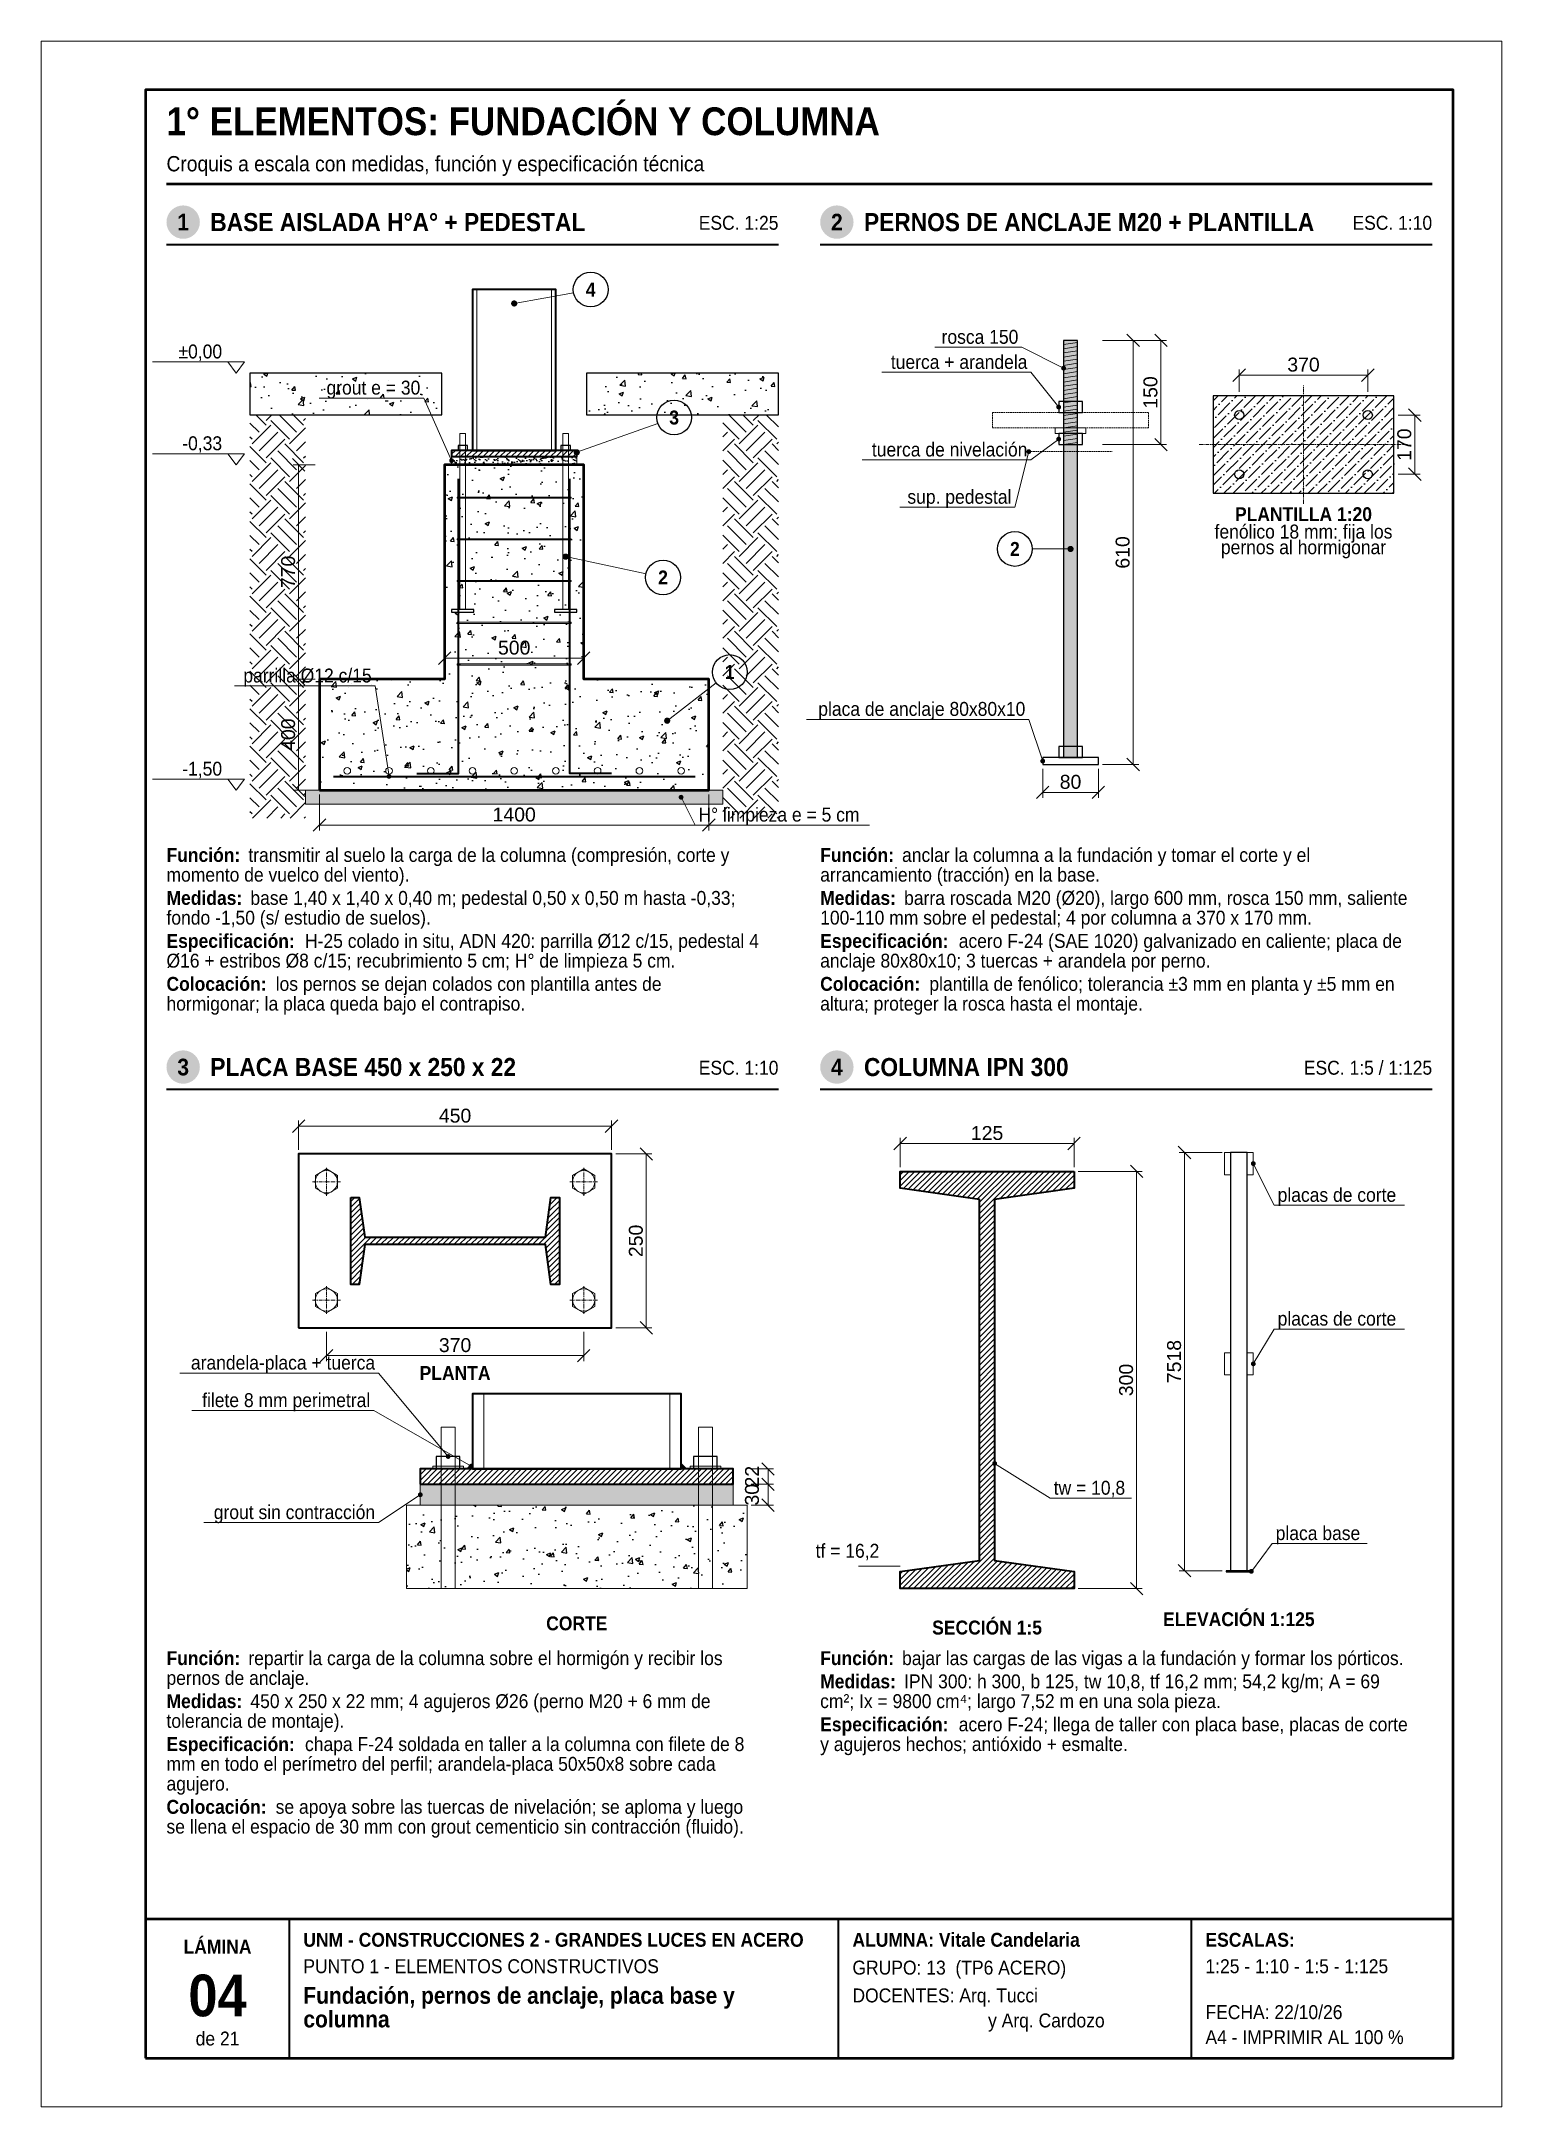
# Model space of a CAD drawing. Header units: millimetres. Extents: x 0 to 210, y 0 to 297.
import ezdxf
from ezdxf.enums import TextEntityAlignment as Align

# ---------------------------------------------------------------- set-up
doc = ezdxf.new("R2010")
doc.units = ezdxf.units.MM
doc.header["$LTSCALE"] = 0.35
doc.linetypes.add('CENTER2', pattern=[2.541, 1.587, -0.318, 0.318, -0.318])
doc.linetypes.add('DASHED2', pattern=[0.762, 0.635, -0.127])
for name, color, linetype in [('0-MARCO', 7, 'Continuous'), ('1-EJES', 1, 'CENTER2'), ('1-OCULTO', 8, 'DASHED2'), ('1-SECCION', 7, 'Continuous'), ('1-VISTA', 7, 'Continuous'), ('2-RAYADO', 8, 'Continuous'), ('3-COTAS', 7, 'Continuous'), ('3-REFS', 7, 'Continuous'), ('3-TEXTOS', 7, 'Continuous'), ('3-TITULOS', 7, 'Continuous')]:
    doc.layers.add(name, color=color, linetype=linetype)
doc.styles.add('ARIAL', font='arial.ttf')
doc.styles.add('ARIAL-NEGRITA', font='arialbd.ttf')
doc.dimstyles.new('A4', dxfattribs={"dimtxt": 2, "dimasz": 1.1, "dimexe": 0.8, "dimexo": 0.6, "dimgap": 0.5, "dimtad": 1, "dimdec": 0, "dimtxsty": 'ARIAL', "dimtsz": 0.9, "dimcen": 2.5, "dimclrd": 7, "dimclre": 7, "dimclrt": 7, "dimazin": 3, "dimtfac": 1, "dimtmove": 0, "dimatfit": 3, "dimlwd": 13, "dimlwe": 13, "dimarcsym": 0})

msp = doc.modelspace()

# ---------------------------------------------------------------- hatches: boundary and pattern name
at = {"layer": '2-RAYADO', "true_color": 0xd7d7d7}
h = msp.add_hatch(color=254, dxfattribs=at)
h.dxf.hatch_style = 1
h.paths.add_polyline_path([(147, 194), (149, 194), (149, 254), (147, 254)])
at = {"layer": '2-RAYADO'}
h = msp.add_hatch(dxfattribs=at)
h.set_pattern_fill('AR-CONC', color=8, scale=0.035)
h.paths.add_polyline_path([(30, 243.3), (57.6, 243.3), (57.6, 249.3), (30, 249.3)])
h = msp.add_hatch(dxfattribs=at)
h.set_pattern_fill('AR-CONC', color=8, scale=0.035)
h.paths.add_polyline_path([(78.4, 243.3), (106, 243.3), (106, 249.3), (78.4, 249.3)])
h = msp.add_hatch(dxfattribs=at)
h.set_pattern_fill('ANSI36', color=8, scale=0.3)
h.paths.add_polyline_path([(168.5, 232), (194.5, 232), (194.5, 246), (168.5, 246)])
h = msp.add_hatch(dxfattribs=at)
h.set_pattern_fill('EARTH', color=8, scale=0.6, angle=45)
h.paths.add_polyline_path([(30, 243.3), (38, 243.3), (38, 185.3), (30, 185.3)])
h = msp.add_hatch(dxfattribs=at)
h.set_pattern_fill('EARTH', color=8, scale=0.6, angle=45)
h.paths.add_polyline_path([(98, 243.3), (106, 243.3), (106, 185.3), (98, 185.3)])
h = msp.add_hatch(dxfattribs=at)
h.set_pattern_fill('ANSI31', color=8, scale=0.18)
h.paths.add_polyline_path([(59, 237.3), (77, 237.3), (77, 238.18), (59, 238.18)])
h = msp.add_hatch(dxfattribs=at)
h.set_pattern_fill('AR-CONC', color=8, scale=0.035)
h.paths.add_polyline_path([(40, 189.3), (96, 189.3), (96, 205.3), (78, 205.3), (78, 236.1), (58, 236.1), (58, 205.3), (40, 205.3)])
h = msp.add_hatch(dxfattribs=at)
h.set_pattern_fill('AR-SAND', color=8, scale=0.02)
h.paths.add_polyline_path([(59, 236.1), (77, 236.1), (77, 237.3), (59, 237.3)])
at = {"layer": '2-RAYADO', "true_color": 0xd7d7d7}
h = msp.add_hatch(color=254, dxfattribs=at)
h.dxf.hatch_style = 1
h.paths.add_polyline_path([(38, 187.3), (98, 187.3), (98, 189.3), (38, 189.3)])
at = {"layer": '2-RAYADO'}
h = msp.add_hatch(dxfattribs=at)
h.set_pattern_fill('ANSI31', color=8, scale=0.18)
h.paths.add_polyline_path([(148.5, 134.5), (148.5, 132.0594), (137.08, 130.4606), (137.08, 78.5394), (148.5, 76.9406), (148.5, 74.5), (123.5, 74.5), (123.5, 76.9406), (134.92, 78.5394), (134.92, 130.4606), (123.5, 132.0594), (123.5, 134.5)])
h = msp.add_hatch(dxfattribs=at)
h.set_pattern_fill('ANSI31', color=8, scale=0.18)
h.paths.add_polyline_path([(44.5, 130.75), (45.7203, 130.75), (46.5197, 125.04), (72.4803, 125.04), (73.2797, 130.75), (74.5, 130.75), (74.5, 118.25), (73.2797, 118.25), (72.4803, 123.96), (46.5197, 123.96), (45.7203, 118.25), (44.5, 118.25)])
at = {"layer": '2-RAYADO', "true_color": 0x3c3c3c}
h = msp.add_hatch(color=250, dxfattribs=at)
h.dxf.hatch_style = 1
h.paths.add_polyline_path([(62, 91.7), (61.2, 91.7), (62, 92.5)])
h = msp.add_hatch(color=250, dxfattribs=at)
h.dxf.hatch_style = 1
h.paths.add_polyline_path([(92, 91.7), (92.8, 91.7), (92, 92.5)])
at = {"layer": '2-RAYADO'}
h = msp.add_hatch(dxfattribs=at)
h.set_pattern_fill('ANSI31', color=8, scale=0.18)
h.paths.add_polyline_path([(54.5, 89.5), (99.5, 89.5), (99.5, 91.7), (54.5, 91.7)])
h = msp.add_hatch(dxfattribs=at)
h.set_pattern_fill('AR-SAND', color=8, scale=0.02)
h.paths.add_polyline_path([(54.5, 86.5), (99.5, 86.5), (99.5, 89.5), (54.5, 89.5)])
h = msp.add_hatch(dxfattribs=at)
h.set_pattern_fill('AR-CONC', color=8, scale=0.035)
h.paths.add_polyline_path([(52.5, 74.5), (101.5, 74.5), (101.5, 86.5), (52.5, 86.5)])
at = {"layer": '3-REFS'}
h = msp.add_hatch(color=7, dxfattribs=at)
h.dxf.hatch_style = 1
edge = h.paths.add_edge_path()
edge.add_arc((68, 259.3), 0.45, 0, 360)
h = msp.add_hatch(color=7, dxfattribs=at)
h.dxf.hatch_style = 1
edge = h.paths.add_edge_path()
edge.add_arc((147, 250), 0.35, 0, 360)
h = msp.add_hatch(color=7, dxfattribs=at)
h.dxf.hatch_style = 1
edge = h.paths.add_edge_path()
edge.add_arc((146.3, 244.4), 0.35, 0, 360)
h = msp.add_hatch(color=7, dxfattribs=at)
h.dxf.hatch_style = 1
edge = h.paths.add_edge_path()
edge.add_arc((77, 237.9), 0.45, 0, 360)
h = msp.add_hatch(color=7, dxfattribs=at)
h.dxf.hatch_style = 1
edge = h.paths.add_edge_path()
edge.add_arc((142, 238), 0.35, 0, 360)
h = msp.add_hatch(color=7, dxfattribs=at)
h.dxf.hatch_style = 1
edge = h.paths.add_edge_path()
edge.add_arc((146.3, 239.8), 0.35, 0, 360)
h = msp.add_hatch(color=7, dxfattribs=at)
h.dxf.hatch_style = 1
edge = h.paths.add_edge_path()
edge.add_arc((59, 236.7), 0.35, 0, 360)
h = msp.add_hatch(color=7, dxfattribs=at)
h.dxf.hatch_style = 1
edge = h.paths.add_edge_path()
edge.add_arc((75.4, 222.9), 0.45, 0, 360)
h = msp.add_hatch(color=7, dxfattribs=at)
h.dxf.hatch_style = 1
edge = h.paths.add_edge_path()
edge.add_arc((148, 224), 0.45, 0, 360)
h = msp.add_hatch(color=7, dxfattribs=at)
h.dxf.hatch_style = 1
edge = h.paths.add_edge_path()
edge.add_arc((90, 199.3), 0.45, 0, 360)
h = msp.add_hatch(color=7, dxfattribs=at)
h.dxf.hatch_style = 1
edge = h.paths.add_edge_path()
edge.add_arc((144, 193.5), 0.35, 0, 360)
h = msp.add_hatch(color=7, dxfattribs=at)
h.dxf.hatch_style = 1
edge = h.paths.add_edge_path()
edge.add_arc((50, 191.3), 0.35, 0, 360)
h = msp.add_hatch(color=7, dxfattribs=at)
h.dxf.hatch_style = 1
edge = h.paths.add_edge_path()
edge.add_arc((92, 188.3), 0.35, 0, 360)
h = msp.add_hatch(color=7, dxfattribs=at)
h.dxf.hatch_style = 1
edge = h.paths.add_edge_path()
edge.add_arc((174.28, 135.62), 0.35, 0, 360)
h = msp.add_hatch(color=7, dxfattribs=at)
h.dxf.hatch_style = 1
edge = h.paths.add_edge_path()
edge.add_arc((174.28, 106.82), 0.35, 0, 360)
h = msp.add_hatch(color=7, dxfattribs=at)
h.dxf.hatch_style = 1
edge = h.paths.add_edge_path()
edge.add_arc((58.5, 93.5), 0.35, 0, 360)
h = msp.add_hatch(color=7, dxfattribs=at)
h.dxf.hatch_style = 1
edge = h.paths.add_edge_path()
edge.add_arc((61.8, 92.1), 0.35, 0, 360)
h = msp.add_hatch(color=7, dxfattribs=at)
h.dxf.hatch_style = 1
edge = h.paths.add_edge_path()
edge.add_arc((137.08, 92.5), 0.35, 0, 360)
h = msp.add_hatch(color=7, dxfattribs=at)
h.dxf.hatch_style = 1
edge = h.paths.add_edge_path()
edge.add_arc((54.5, 88), 0.35, 0, 360)
h = msp.add_hatch(color=7, dxfattribs=at)
h.dxf.hatch_style = 1
edge = h.paths.add_edge_path()
edge.add_arc((174, 76.98), 0.35, 0, 360)
at = {"layer": '3-TITULOS'}
h = msp.add_hatch(color=7, dxfattribs=at)
h.dxf.hatch_style = 1
edge = h.paths.add_edge_path()
edge.add_arc((20.4, 271), 2.4, 0, 360)
h = msp.add_hatch(color=7, dxfattribs=at)
h.dxf.hatch_style = 1
edge = h.paths.add_edge_path()
edge.add_arc((114.4, 271), 2.4, 0, 360)
h = msp.add_hatch(color=7, dxfattribs=at)
h.dxf.hatch_style = 1
edge = h.paths.add_edge_path()
edge.add_arc((20.4, 149.5), 2.4, 0, 360)
h = msp.add_hatch(color=7, dxfattribs=at)
h.dxf.hatch_style = 1
edge = h.paths.add_edge_path()
edge.add_arc((114.4, 149.5), 2.4, 0, 360)

# ---------------------------------------------------------------- linework, layer by layer
at = {"layer": '0-MARCO', "color": 9, "lineweight": 0}
msp.add_lwpolyline([(0, 0), (210, 0), (210, 297), (0, 297)], close=True, dxfattribs=at)
at = {"layer": '0-MARCO', "lineweight": 50}
msp.add_lwpolyline([(15, 7), (203, 7), (203, 290), (15, 290)], close=True, dxfattribs=at)
msp.add_lwpolyline([(15, 27), (203, 27)], dxfattribs=at)
at = {"layer": '0-MARCO', "lineweight": 35}
for points in [[(35.68, 7), (35.68, 27)], [(114.64, 7), (114.64, 27)], [(165.4, 7), (165.4, 27)]]:
    msp.add_lwpolyline(points, dxfattribs=at)
at = {"layer": '1-EJES', "lineweight": 9}
for points in [[(181.5, 230.5), (181.5, 247.5)], [(166.5, 239), (196.5, 239)], [(41, 131), (41, 135)], [(78, 131), (78, 135)], [(39, 133), (43, 133)], [(76, 133), (80, 133)], [(39, 116), (43, 116)], [(41, 114), (41, 118)], [(76, 116), (80, 116)], [(78, 114), (78, 118)]]:
    msp.add_lwpolyline(points, dxfattribs=at)
at = {"layer": '1-OCULTO', "lineweight": 13}
msp.add_lwpolyline([(136.8, 241.4), (159.2, 241.4), (159.2, 243.6), (136.8, 243.6)], close=True, dxfattribs=at)
msp.add_lwpolyline([(142, 238), (154, 238)], dxfattribs=at)
at = {"layer": '1-SECCION', "lineweight": 25}
for points in [[(147, 194), (149, 194), (149, 254), (147, 254)], [(30, 243.3), (57.6, 243.3), (57.6, 249.3), (30, 249.3)], [(78.4, 243.3), (106, 243.3), (106, 249.3), (78.4, 249.3)], [(144, 193), (152, 193), (152, 194), (144, 194)]]:
    msp.add_lwpolyline(points, close=True, dxfattribs=at)
at = {"layer": '1-SECCION', "lineweight": 35}
for points in [[(59, 237.3), (77, 237.3), (77, 238.18), (59, 238.18)], [(148.5, 134.5), (148.5, 132.0594), (137.08, 130.4606), (137.08, 78.5394), (148.5, 76.9406), (148.5, 74.5), (123.5, 74.5), (123.5, 76.9406), (134.92, 78.5394), (134.92, 130.4606), (123.5, 132.0594), (123.5, 134.5)], [(44.5, 130.75), (45.7203, 130.75), (46.5197, 125.04), (72.4803, 125.04), (73.2797, 130.75), (74.5, 130.75), (74.5, 118.25), (73.2797, 118.25), (72.4803, 123.96), (46.5197, 123.96), (45.7203, 118.25), (44.5, 118.25)], [(54.5, 89.5), (99.5, 89.5), (99.5, 91.7), (54.5, 91.7)]]:
    msp.add_lwpolyline(points, close=True, dxfattribs=at)
at = {"layer": '1-SECCION', "lineweight": 50}
msp.add_lwpolyline([(40, 189.3), (96, 189.3), (96, 205.3), (78, 205.3), (78, 236.1), (58, 236.1), (58, 205.3), (40, 205.3)], close=True, dxfattribs=at)
at = {"layer": '1-SECCION', "lineweight": 18}
for points in [[(59, 236.1), (77, 236.1), (77, 237.3), (59, 237.3)], [(38, 187.3), (98, 187.3), (98, 189.3), (38, 189.3)], [(54.5, 86.5), (99.5, 86.5), (99.5, 89.5), (54.5, 89.5)]]:
    msp.add_lwpolyline(points, close=True, dxfattribs=at)
at = {"layer": '1-SECCION', "lineweight": 13}
for points in [[(62, 91.7), (61.2, 91.7), (62, 92.5)], [(92, 91.7), (92.8, 91.7), (92, 92.5)]]:
    msp.add_lwpolyline(points, close=True, dxfattribs=at)
at = {"layer": '1-SECCION', "lineweight": 25}
for centre in [(172.25, 243.25), (190.75, 243.25), (172.25, 234.75), (190.75, 234.75)]:
    msp.add_circle(centre, 0.65, dxfattribs=at)
at = {"layer": '1-VISTA', "lineweight": 35}
for points in [[(62, 238.18), (74, 238.18), (74, 261.3), (62, 261.3)], [(37, 112), (82, 112), (82, 137), (37, 137)], [(62, 91.7), (92, 91.7), (92, 102.5), (62, 102.5)]]:
    msp.add_lwpolyline(points, close=True, dxfattribs=at)
at = {"layer": '1-VISTA', "lineweight": 18}
for points in [[(62.648, 238.18), (62.648, 261.3)], [(73.352, 238.18), (73.352, 261.3)], [(63.62, 91.7), (63.62, 102.5)], [(90.38, 91.7), (90.38, 102.5)]]:
    msp.add_lwpolyline(points, dxfattribs=at)
at = {"layer": '1-VISTA', "lineweight": 9}
for points in [[(147, 253.4), (149, 253.7)], [(147, 252.8), (149, 253.1)], [(147, 252.2), (149, 252.5)], [(147, 251.6), (149, 251.9)], [(147, 251), (149, 251.3)], [(147, 250.4), (149, 250.7)], [(147, 249.8), (149, 250.1)], [(147, 249.2), (149, 249.5)], [(147, 248.6), (149, 248.9)], [(147, 248), (149, 248.3)], [(147, 247.4), (149, 247.7)], [(147, 246.8), (149, 247.1)], [(147, 246.2), (149, 246.5)], [(147, 245.6), (149, 245.9)], [(147, 245), (149, 245.3)], [(147, 244.4), (149, 244.7)], [(147, 243.8), (149, 244.1)], [(147, 243.2), (149, 243.5)], [(147, 242.6), (149, 242.9)], [(147, 242), (149, 242.3)], [(147, 241.4), (149, 241.7)], [(147, 240.8), (149, 241.1)], [(147, 240.2), (149, 240.5)], [(147, 239.6), (149, 239.9)], [(147, 239), (149, 239.3)]]:
    msp.add_lwpolyline(points, dxfattribs=at)
at = {"layer": '1-VISTA', "lineweight": 25}
for points in [[(146.3, 243.6), (149.7, 243.6), (149.7, 245.2), (146.3, 245.2)], [(168.5, 232), (194.5, 232), (194.5, 246), (168.5, 246)], [(146.3, 239), (149.7, 239), (149.7, 240.6), (146.3, 240.6)], [(59.92, 238.18), (61.28, 238.18), (61.28, 238.9), (59.92, 238.9)], [(74.72, 238.18), (76.08, 238.18), (76.08, 238.9), (74.72, 238.9)], [(59, 214.9), (62.2, 214.9), (62.2, 215.3), (59, 215.3)], [(73.8, 214.9), (77, 214.9), (77, 215.3), (73.8, 215.3)], [(146.3, 194), (149.7, 194), (149.7, 195.6), (146.3, 195.6)], [(171, 77.076), (173.4, 77.076), (173.4, 137.22), (171, 137.22)], [(56.8, 91.7), (60.2, 91.7), (60.2, 93.5), (56.8, 93.5)], [(93.8, 91.7), (97.2, 91.7), (97.2, 93.5), (93.8, 93.5)], [(170.4, 76.9), (174, 76.9), (174, 77.076), (170.4, 77.076)]]:
    msp.add_lwpolyline(points, close=True, dxfattribs=at)
for points in [[(30, 243.3), (57.6, 243.3)], [(78.4, 243.3), (106, 243.3)]]:
    msp.add_lwpolyline(points, dxfattribs=at)
at = {"layer": '1-VISTA', "lineweight": 18}
for points in [[(60.2, 215.3), (61, 215.3), (61, 240.58), (60.2, 240.58)], [(75, 215.3), (75.8, 215.3), (75.8, 240.58), (75, 240.58)], [(145.8, 240.6), (150.2, 240.6), (150.2, 241.4), (145.8, 241.4)], [(42.5935, 133.92), (41, 134.84), (39.4065, 133.92), (39.4065, 132.08), (41, 131.16), (42.5935, 132.08)], [(79.5935, 133.92), (78, 134.84), (76.4065, 133.92), (76.4065, 132.08), (78, 131.16), (79.5935, 132.08)], [(42.5935, 116.92), (41, 117.84), (39.4065, 116.92), (39.4065, 115.08), (41, 114.16), (42.5935, 115.08)], [(79.5935, 116.92), (78, 117.84), (76.4065, 116.92), (76.4065, 115.08), (78, 114.16), (79.5935, 115.08)], [(52.5, 74.5), (101.5, 74.5), (101.5, 86.5), (52.5, 86.5)]]:
    msp.add_lwpolyline(points, close=True, dxfattribs=at)
at = {"layer": '1-VISTA', "lineweight": 35}
for points in [[(54, 191.7), (60, 191.7), (60, 234.1)], [(82, 191.7), (76, 191.7), (76, 234.1)], [(42, 191.3), (94, 191.3)]]:
    msp.add_lwpolyline(points, dxfattribs=at)
at = {"layer": '1-VISTA', "lineweight": 13}
for points in [[(59.8, 231.3), (76.2, 231.3), (76.2, 231.46), (59.8, 231.46)], [(59.8, 225.3), (76.2, 225.3), (76.2, 225.46), (59.8, 225.46)], [(59.8, 219.3), (76.2, 219.3), (76.2, 219.46), (59.8, 219.46)], [(59.8, 213.3), (76.2, 213.3), (76.2, 213.46), (59.8, 213.46)], [(59.8, 207.3), (76.2, 207.3), (76.2, 207.46), (59.8, 207.46)], [(170.12, 134.02), (171, 134.02), (171, 137.22), (170.12, 137.22)], [(173.4, 134.02), (174.28, 134.02), (174.28, 137.22), (173.4, 137.22)], [(170.12, 105.22), (171, 105.22), (171, 108.42), (170.12, 108.42)], [(173.4, 105.22), (174.28, 105.22), (174.28, 108.42), (173.4, 108.42)], [(57.5, 74.5), (59.5, 74.5), (59.5, 97.7), (57.5, 97.7)], [(94.5, 74.5), (96.5, 74.5), (96.5, 97.7), (94.5, 97.7)], [(56.3, 91.7), (60.7, 91.7), (60.7, 92.1), (56.3, 92.1)], [(93.3, 91.7), (97.7, 91.7), (97.7, 92.1), (93.3, 92.1)]]:
    msp.add_lwpolyline(points, close=True, dxfattribs=at)
for centre in [(44, 192.1), (50, 192.1), (56, 192.1), (62, 192.1), (68, 192.1), (74, 192.1), (80, 192.1), (86, 192.1), (92, 192.1)]:
    msp.add_circle(centre, 0.48, dxfattribs=at)
at = {"layer": '1-VISTA', "lineweight": 18}
for centre in [(41, 133), (78, 133), (41, 116), (78, 116)]:
    msp.add_circle(centre, 1.6, dxfattribs=at)
at = {"layer": '3-COTAS', "lineweight": 13}
for points in [[(29.2, 250.9), (16, 250.9)], [(29.2, 237.7), (16, 237.7)], [(29.2, 190.9), (16, 190.9)]]:
    msp.add_lwpolyline(points, dxfattribs=at)
at = {"layer": '3-COTAS', "lineweight": 18}
for points in [[(28, 249.3), (26.8, 250.9), (29.2, 250.9)], [(28, 236.1), (26.8, 237.7), (29.2, 237.7)], [(28, 189.3), (26.8, 190.9), (29.2, 190.9)]]:
    msp.add_lwpolyline(points, close=True, dxfattribs=at)
at = {"layer": '3-COTAS', "lineweight": 9}
msp.add_lwpolyline([(123.5, 77.74), (117.5, 77.74)], dxfattribs=at)
at = {"layer": '3-REFS', "lineweight": 13}
for points in [[(76.5403, 260.8528), (68, 259.3)], [(141, 253), (128.5101, 253)], [(147, 250), (141, 253)], [(142.3, 249.4), (120.8638, 249.4)], [(146.3, 244.4), (142.3, 249.4)], [(55, 245.7), (39.9628, 245.7)], [(59, 236.7), (55, 245.7)], [(88.6456, 242.0592), (77, 237.9)], [(142, 238), (140, 230)], [(146.3, 239.8), (142.3, 236.8)], [(142.3, 236.8), (118.029, 236.8)], [(140, 230), (123.4362, 230)], [(86.9555, 220.4238), (75.4, 222.9)], [(142.5, 224), (148, 224)], [(48, 204.3), (27.8043, 204.3)], [(50, 191.3), (48, 204.3)], [(97.0266, 204.7651), (90, 199.3)], [(142, 199.5), (110.0167, 199.5)], [(144, 193.5), (142, 199.5)], [(92, 188.3), (94, 184.3)], [(94, 184.3), (119.0924, 184.3)], [(174.28, 135.62), (177.28, 129.62)], [(177.28, 129.62), (196.0232, 129.62)], [(174.28, 106.82), (177.28, 111.82)], [(177.28, 111.82), (196.0232, 111.82)], [(48.5, 105.5), (19.9379, 105.5)], [(58.5, 93.5), (48.5, 105.5)], [(47.8, 100.1), (21.6473, 100.1)], [(61.8, 92.1), (47.8, 100.1)], [(137.08, 92.5), (145.08, 87.5)], [(54.5, 88), (48.5, 84)], [(145.08, 87.5), (156.7701, 87.5)], [(48.5, 84), (23.359, 84)], [(174, 76.98), (177, 80.98)], [(177, 80.98), (190.6549, 80.98)]]:
    msp.add_lwpolyline(points, dxfattribs=at)
at = {"layer": '3-REFS', "lineweight": 25}
for centre in [(79, 261.3), (91, 242.9), (140, 224), (89.4, 219.9), (99, 206.3)]:
    msp.add_circle(centre, 2.5, dxfattribs=at)
at = {"layer": '3-TITULOS', "lineweight": 50}
msp.add_lwpolyline([(18, 276.5), (200, 276.5)], dxfattribs=at)
at = {"layer": '3-TITULOS', "lineweight": 35}
for points in [[(18, 267.8), (106, 267.8)], [(112, 267.8), (200, 267.8)], [(18, 146.3), (106, 146.3)], [(112, 146.3), (200, 146.3)]]:
    msp.add_lwpolyline(points, dxfattribs=at)

# ---------------------------------------------------------------- texts
at = {"layer": '3-COTAS', "style": 'ARIAL', "width": 0.9}
for s, p in [('±0,00', (26, 251.4)), ('-0,33', (26, 238.2)), ('-1,50', (26, 191.4))]:
    msp.add_text(s, height=2, dxfattribs=at).set_placement(p, align=Align.RIGHT)
at = {"layer": '3-REFS', "style": 'ARIAL-NEGRITA', "width": 0.9}
for s, p in [('4', (79, 261.3)), ('3', (91, 242.9)), ('2', (140, 224)), ('2', (89.4, 219.9)), ('1', (99, 206.3))]:
    msp.add_text(s, height=2, dxfattribs=at).set_placement(p, align=Align.MIDDLE_CENTER)
at = {"layer": '3-TEXTOS', "style": 'ARIAL', "width": 0.9}
for s, p in [('rosca 150', (140.5, 253.5)), ('tuerca + arandela', (141.8, 249.9)), ('grout e = 30', (54.5, 246.2)), ('tuerca de nivelación', (141.8, 237.3)), ('sup. pedestal', (139.5, 230.5)), ('parrilla Ø12 c/15', (47.5, 204.8)), ('placa de anclaje 80x80x10', (141.5, 200)), ('arandela-placa + tuerca', (48, 106)), ('filete 8 mm perimetral', (47.3, 100.6)), ('grout sin contracción', (48, 84.5)), ('tf = 16,2', (120.5, 78.94))]:
    msp.add_text(s, height=2, dxfattribs=at).set_placement(p, align=Align.RIGHT)
at = {"layer": '3-TEXTOS', "width": 0.9}
for s, style, p in [('PLANTILLA 1:20', 'ARIAL-NEGRITA', (181.5, 229)), ('fenólico 18 mm: fija los', 'ARIAL', (181.5, 226.5)), ('pernos al hormigonar', 'ARIAL', (181.5, 224.25)), ('PLANTA', 'ARIAL-NEGRITA', (59.5, 105.5)), ('ELEVACIÓN 1:125', 'ARIAL-NEGRITA', (172.2, 70.1)), ('CORTE', 'ARIAL-NEGRITA', (77, 69.5)), ('SECCIÓN 1:5', 'ARIAL-NEGRITA', (136, 68.9))]:
    msp.add_text(s, height=2, dxfattribs=dict(at, style=style)).set_placement(p, align=Align.MIDDLE_CENTER)
for s, height, style, p in [('H° limpieza e = 5 cm', 2, 'ARIAL', (94.5, 184.8)), ('momento de vuelco del viento).', 2, 'ARIAL', (18, 176.16)), ('Función:', 2, 'ARIAL-NEGRITA', (18, 179)), ('transmitir al suelo la carga de la columna (compresión, corte y', 2, 'ARIAL', (29.7709, 179)), ('arrancamiento (tracción) en la base.', 2, 'ARIAL', (112, 176.16)), ('Función:', 2, 'ARIAL-NEGRITA', (112, 179)), ('anclar la columna a la fundación y tomar el corte y el', 2, 'ARIAL', (123.7709, 179)), ('Medidas:', 2, 'ARIAL-NEGRITA', (18, 172.82)), ('base 1,40 x 1,40 x 0,40 m; pedestal 0,50 x 0,50 m hasta -0,33;', 2, 'ARIAL', (30.066, 172.82)), ('Medidas:', 2, 'ARIAL-NEGRITA', (112, 172.82)), ('barra roscada M20 (Ø20), largo 600 mm, rosca 150 mm, saliente', 2, 'ARIAL', (124.066, 172.82)), ('fondo -1,50 (s/ estudio de suelos).', 2, 'ARIAL', (18, 169.98)), ('100-110 mm sobre el pedestal; 4 por columna a 370 x 170 mm.', 2, 'ARIAL', (112, 169.98)), ('Especificación:', 2, 'ARIAL-NEGRITA', (18, 166.64)), ('H-25 colado in situ, ADN 420: parrilla Ø12 c/15, pedestal 4', 2, 'ARIAL', (37.9201, 166.64)), ('Especificación:', 2, 'ARIAL-NEGRITA', (112, 166.64)), ('acero F-24 (SAE 1020) galvanizado en caliente; placa de', 2, 'ARIAL', (131.9201, 166.64)), ('Ø16 + estribos Ø8 c/15; recubrimiento 5 cm; H° de limpieza 5 cm.', 2, 'ARIAL', (18, 163.8)), ('anclaje 80x80x10; 3 tuercas + arandela por perno.', 2, 'ARIAL', (112, 163.8)), ('Colocación:', 2, 'ARIAL-NEGRITA', (18, 160.46)), ('los pernos se dejan colados con plantilla antes de', 2, 'ARIAL', (33.6992, 160.46)), ('Colocación:', 2, 'ARIAL-NEGRITA', (112, 160.46)), ('plantilla de fenólico; tolerancia ±3 mm en planta y ±5 mm en', 2, 'ARIAL', (127.6992, 160.46)), ('hormigonar; la placa queda bajo el contrapiso.', 2, 'ARIAL', (18, 157.62)), ('altura; proteger la rosca hasta el montaje.', 2, 'ARIAL', (112, 157.62)), ('placas de corte', 2, 'ARIAL', (177.78, 130.12)), ('placas de corte', 2, 'ARIAL', (177.78, 112.32)), ('tw = 10,8', 2, 'ARIAL', (145.58, 88)), ('placa base', 2, 'ARIAL', (177.5, 81.48)), ('Función:', 2, 'ARIAL-NEGRITA', (18, 63.5)), ('repartir la carga de la columna sobre el hormigón y recibir los', 2, 'ARIAL', (29.7709, 63.5)), ('Función:', 2, 'ARIAL-NEGRITA', (112, 63.5)), ('bajar las cargas de las vigas a la fundación y formar los pórticos.', 2, 'ARIAL', (123.7709, 63.5)), ('pernos de anclaje.', 2, 'ARIAL', (18, 60.66)), ('Medidas:', 2, 'ARIAL-NEGRITA', (18, 57.32)), ('450 x 250 x 22 mm; 4 agujeros Ø26 (perno M20 + 6 mm de', 2, 'ARIAL', (30.066, 57.32)), ('cm²; Ix = 9800 cm⁴; largo 7,52 m en una sola pieza.', 2, 'ARIAL', (112, 57.32)), ('Medidas:', 2, 'ARIAL-NEGRITA', (112, 60.16)), ('IPN 300: h 300, b 125, tw 10,8, tf 16,2 mm; 54,2 kg/m; A = 69', 2, 'ARIAL', (124.066, 60.16)), ('tolerancia de montaje).', 2, 'ARIAL', (18, 54.48)), ('Especificación:', 2, 'ARIAL-NEGRITA', (112, 53.98)), ('acero F-24; llega de taller con placa base, placas de corte', 2, 'ARIAL', (131.9201, 53.98)), ('Especificación:', 2, 'ARIAL-NEGRITA', (18, 51.14)), ('chapa F-24 soldada en taller a la columna con filete de 8', 2, 'ARIAL', (37.9201, 51.14)), ('y agujeros hechos; antióxido + esmalte.', 2, 'ARIAL', (112, 51.14)), ('agujero.', 2, 'ARIAL', (18, 45.46)), ('mm en todo el perímetro del perfil; arandela-placa 50x50x8 sobre cada', 2, 'ARIAL', (18, 48.3)), ('Colocación:', 2, 'ARIAL-NEGRITA', (18, 42.12)), ('se apoya sobre las tuercas de nivelación; se aploma y luego', 2, 'ARIAL', (33.6992, 42.12)), ('se llena el espacio de 30 mm con grout cementicio sin contracción (fluido).', 2, 'ARIAL', (18, 39.28)), ('UNM - CONSTRUCCIONES 2 - GRANDES LUCES EN ACERO', 2, 'ARIAL-NEGRITA', (37.68, 23)), ('ALUMNA: Vitale Candelaria', 2, 'ARIAL-NEGRITA', (116.64, 23)), ('ESCALAS:', 2, 'ARIAL-NEGRITA', (167.4, 23)), ('PUNTO 1 - ELEMENTOS CONSTRUCTIVOS', 2, 'ARIAL', (37.68, 19.2)), ('GRUPO: 13  (TP6 ACERO)', 2, 'ARIAL', (116.64, 19)), ('1:25 - 1:10 - 1:5 - 1:125', 2, 'ARIAL', (167.4, 19.2)), ('Fundación, pernos de anclaje, placa base y', 2.4, 'ARIAL-NEGRITA', (37.68, 14.8)), ('DOCENTES: Arq. Tucci', 2, 'ARIAL', (116.64, 15)), ('columna', 2.4, 'ARIAL-NEGRITA', (37.68, 11.4)), ('y Arq. Cardozo', 2, 'ARIAL', (136.14, 11.4)), ('FECHA: 22/10/26', 2, 'ARIAL', (167.4, 12.6)), ('A4 - IMPRIMIR AL 100 %', 2, 'ARIAL', (167.4, 9))]:
    msp.add_text(s, height=height, dxfattribs=dict(at, style=style)).set_placement(p)
at = {"layer": '3-TITULOS', "width": 0.9}
for s, height, style, p in [('1° ELEMENTOS: FUNDACIÓN Y COLUMNA', 4, 'ARIAL-NEGRITA', (18, 283.5)), ('Croquis a escala con medidas, función y especificación técnica', 2.2, 'ARIAL', (18, 278.3))]:
    msp.add_text(s, height=height, dxfattribs=dict(at, style=style)).set_placement(p)
at = {"layer": '3-TITULOS', "color": 7, "true_color": 0xffffff, "style": 'ARIAL-NEGRITA', "width": 0.9}
for s, p in [('1', (20.4, 271)), ('2', (114.4, 271)), ('3', (20.4, 149.5)), ('4', (114.4, 149.5))]:
    msp.add_text(s, height=2.4, dxfattribs=at).set_placement(p, align=Align.MIDDLE_CENTER)
at = {"layer": '3-TITULOS', "style": 'ARIAL-NEGRITA', "width": 0.9}
for s, p in [('BASE AISLADA H°A° + PEDESTAL', (24.3, 271)), ('PERNOS DE ANCLAJE M20 + PLANTILLA', (118.3, 271)), ('PLACA BASE 450 x 250 x 22', (24.3, 149.5)), ('COLUMNA IPN 300', (118.3, 149.5))]:
    msp.add_text(s, height=2.6, dxfattribs=at).set_placement(p, align=Align.MIDDLE_LEFT)
at = {"layer": '3-TITULOS', "style": 'ARIAL', "width": 0.9}
for s, p in [('ESC. 1:25', (106, 270.9)), ('ESC. 1:10', (200, 270.9)), ('ESC. 1:10', (106, 149.4)), ('ESC. 1:5 / 1:125', (200, 149.4))]:
    msp.add_text(s, height=2, dxfattribs=at).set_placement(p, align=Align.MIDDLE_RIGHT)
at = {"layer": '3-TITULOS', "width": 0.9}
for s, height, style, p in [('LÁMINA', 2, 'ARIAL-NEGRITA', (25.34, 23)), ('04', 6, 'ARIAL-NEGRITA', (25.34, 16)), ('de 21', 2, 'ARIAL', (25.34, 9.8))]:
    msp.add_text(s, height=height, dxfattribs=dict(at, style=style)).set_placement(p, align=Align.MIDDLE_CENTER)

# ---------------------------------------------------------------- dimensions: what is measured, and where the dimension line sits
at = {"layer": '3-COTAS'}
for base, p1, p2, override in [((157, 193), (152, 193), (152, 254), {"dimlfac": 10}), ((161, 239), (152, 239), (152, 254), {"dimlfac": 10}), ((197.5, 234.75), (194.5, 234.75), (194.5, 243.25), {"dimlfac": 20}), ((37, 205.3), (40, 205.3), (40, 236.1), {"dimlfac": 25}), ((37, 189.3), (40, 189.3), (40, 205.3), {"dimlfac": 25}), ((87, 112), (82, 112), (82, 137), {"dimlfac": 10}), ((164.4, 77.076), (170.4, 77.076), (170.4, 137.22), {"dimlfac": 125}), ((157.5, 74.5), (148.5, 74.5), (148.5, 134.5), {"dimlfac": 5}), ((104.5, 89.5), (101.5, 89.5), (101.5, 91.7), {"dimlfac": 10}), ((104.5, 86.5), (101.5, 86.5), (101.5, 89.5), {"dimlfac": 10})]:
    msp.add_linear_dim(base=base, p1=p1, p2=p2, angle=90, dimstyle='A4', override=override, dxfattribs=at).render()
for base, p1, p2, override in [((172.25, 249), (172.25, 246), (190.75, 246), {"dimlfac": 20}), ((58, 208.3), (58, 205.3), (78, 205.3), {"dimlfac": 25}), ((144, 189), (144, 193), (152, 193), {"dimlfac": 10}), ((40, 184.3), (40, 189.3), (96, 189.3), {"dimlfac": 25}), ((37, 141), (37, 137), (82, 137), {"dimlfac": 10}), ((123.5, 138.5), (123.5, 134.5), (148.5, 134.5), {"dimlfac": 5}), ((41, 108), (41, 112), (78, 112), {"dimlfac": 10})]:
    msp.add_linear_dim(base=base, p1=p1, p2=p2, dimstyle='A4', override=override, dxfattribs=at).render()

doc.saveas('drawing.dxf')
